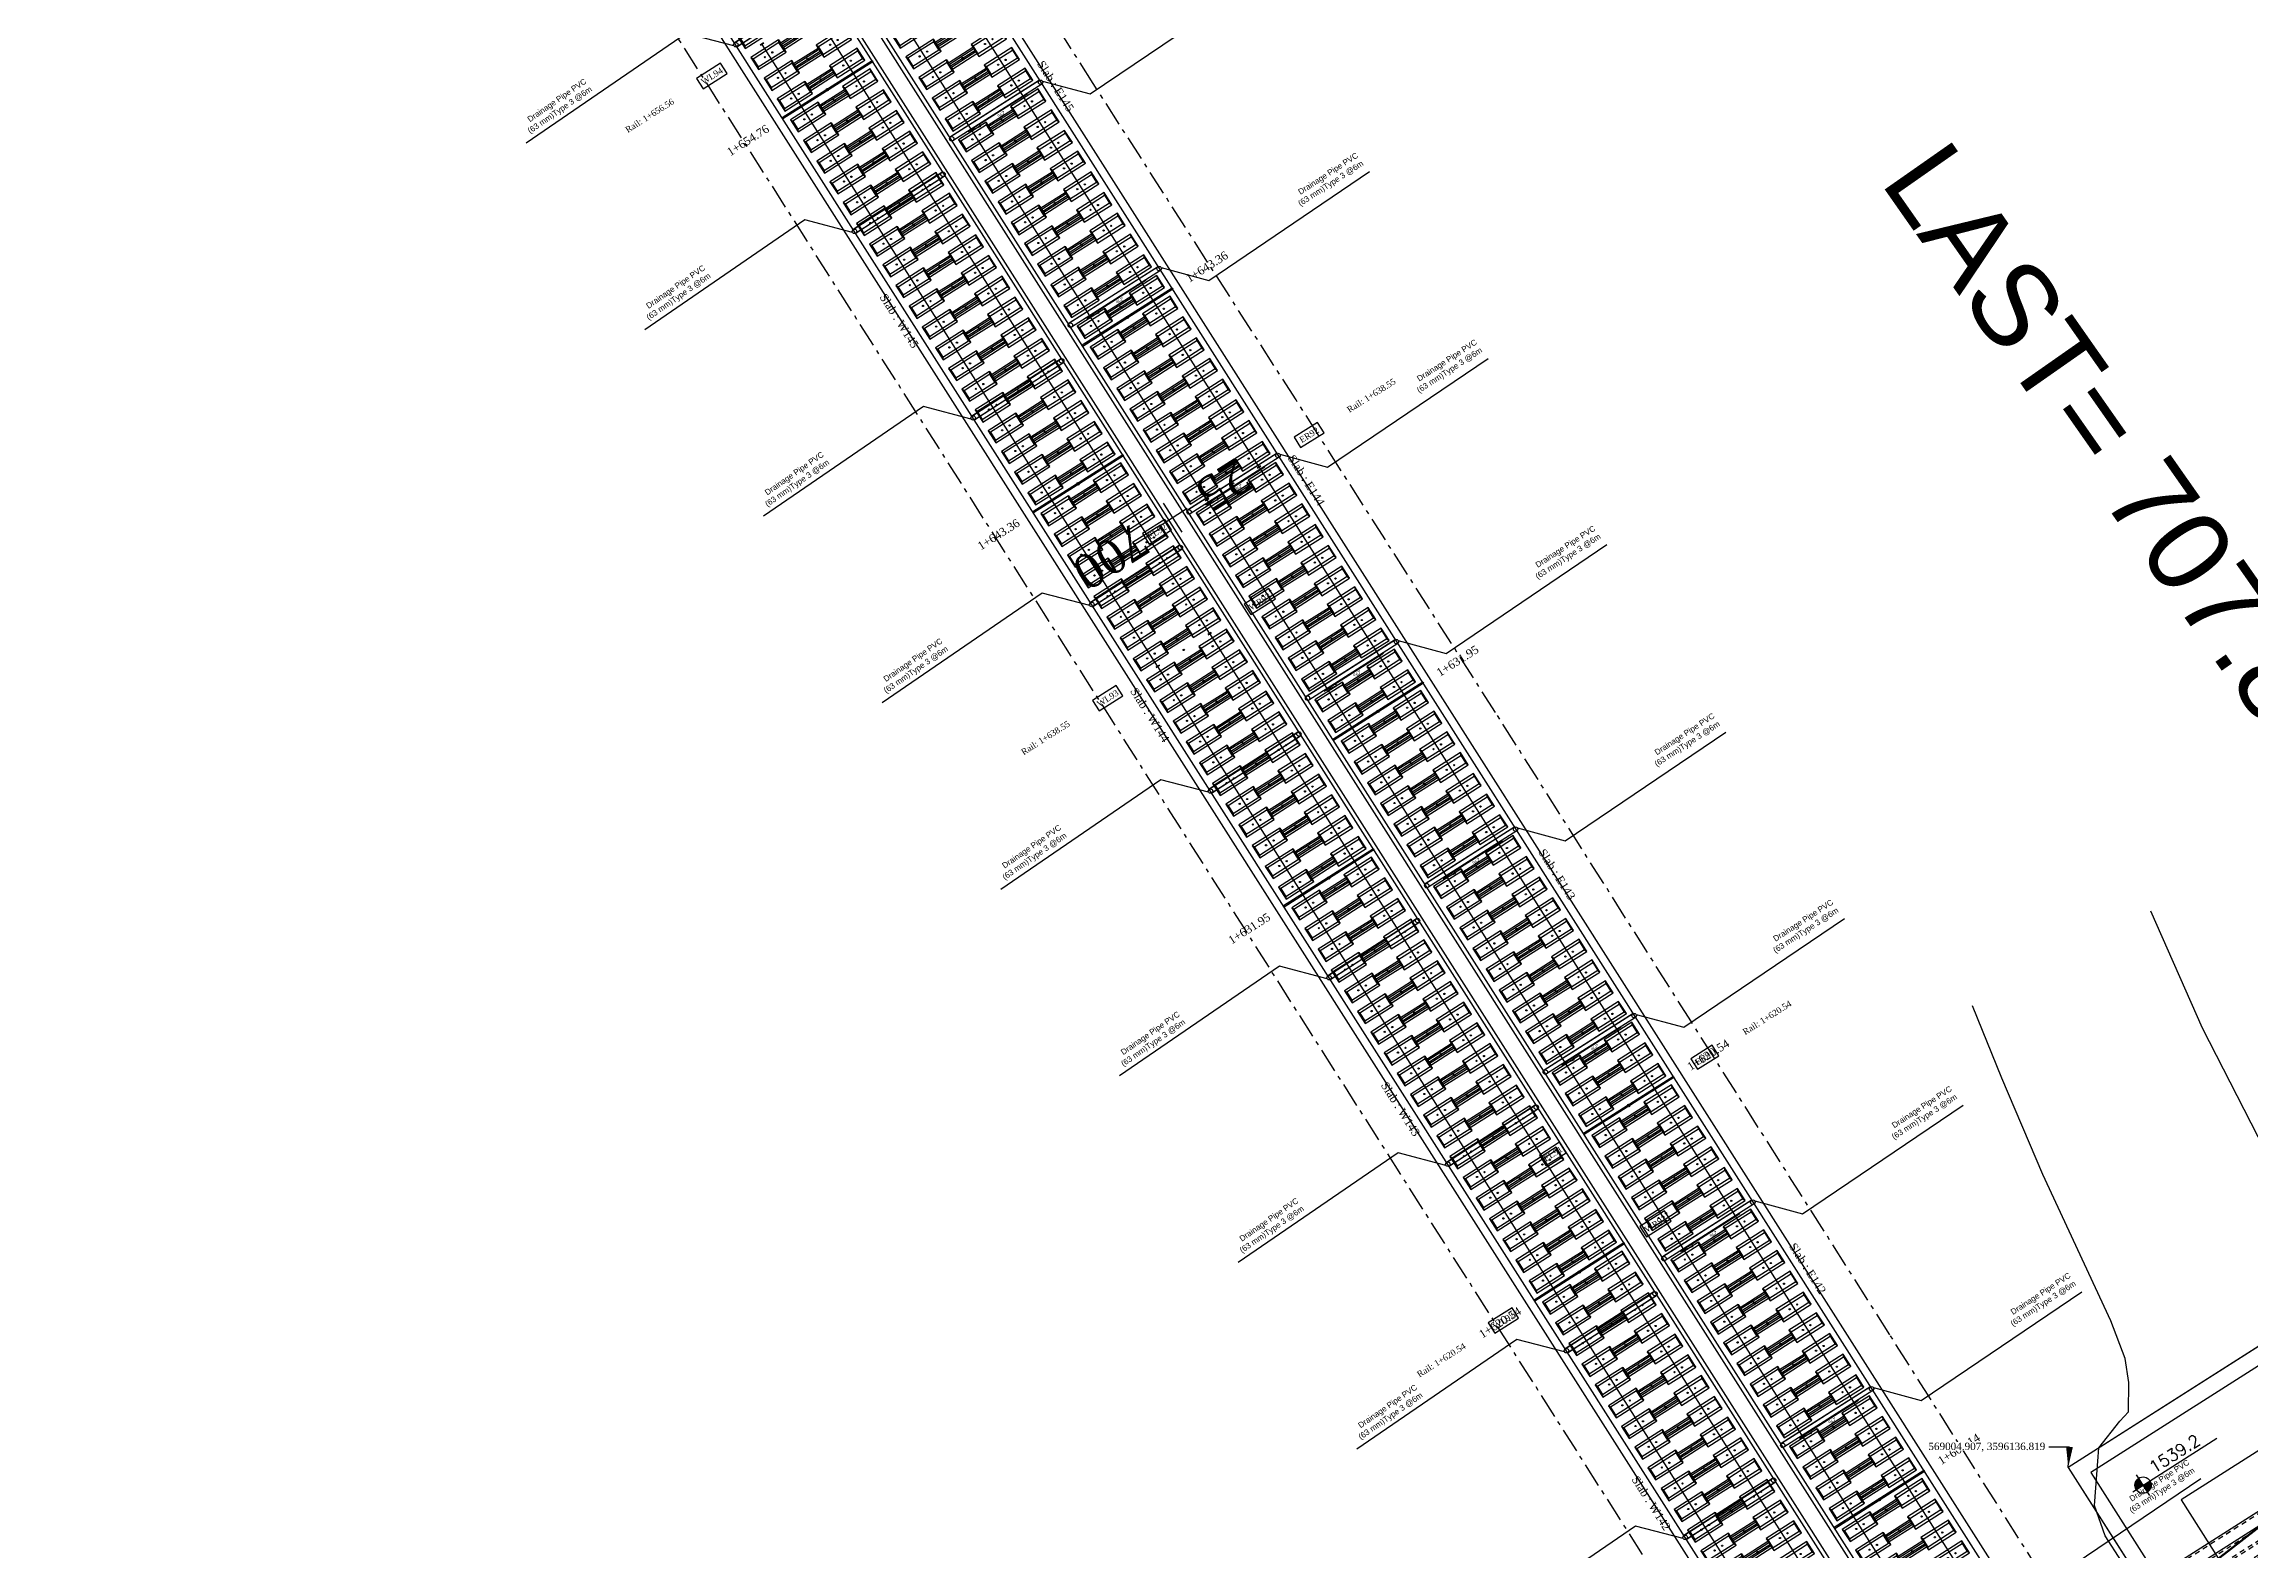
# Model space of a CAD drawing. Header units: metres. Extents: x 0 to 564365, y 0 to 3594889.
# Drawn here: x 563314.1 to 563368, y 3594594.6 to 3594631.5 of the extents above; entities that cross this region are included whole.
import ezdxf
from ezdxf.enums import TextEntityAlignment as Align

# ---------------------------------------------------------------- set-up
doc = ezdxf.new("R2010")
doc.units = ezdxf.units.M
for name, pattern in [('ACAD_ISO10W100', [18, 12, -3, 0, -3]), ('DASHED2', [0.375, 0.25, -0.125]), ('HIDDEN2', [0.1875, 0.125, -0.0625])]:
    doc.linetypes.add(name, pattern=pattern)
for name, color, linetype in [('2d', 2, 'Continuous'), ('_flg-all slab', 7, 'Continuous'), ('_flg-Bar Divar', 11, 'ACAD_ISO10W100'), ('_flg-Por Konande-Devar', 230, 'Continuous'), ('_flg-por Konande-Vasat', 170, 'Continuous'), ('AG_JOOSH', 7, 'Continuous'), ('AG_Print', 7, 'Continuous'), ('AG_Slab', 7, 'Continuous'), ('C-ROAD-STAN-MAJR', 11, 'Continuous'), ('Cod+', 1, 'Continuous'), ('Door+', 1, 'Continuous'), ('Drawing line+', 1, 'Continuous'), ('E Pipe', 5, 'Continuous'), ('Facade+', 2, 'Continuous'), ('Gallery_M.Nouri', 34, 'Continuous'), ('Hidden+', 9, 'HIDDEN2'), ('Km_Rail', 7, 'Continuous'), ('Km_Slab', 7, 'Continuous'), ('newSTALBL', 1, 'Continuous'), ('Number_Slab', 7, 'Continuous'), ('Rail', 1, 'Continuous'), ('Rail_Gap', 7, 'Continuous'), ('Stair hidden+', 9, 'HIDDEN2'), ('Stair+', 42, 'Continuous'), ('Travers', 7, 'Continuous'), ('Wall+', 7, 'Continuous')]:
    doc.layers.add(name, color=color, linetype=linetype)
doc.styles.add('01-TYTEL', font='romanc.shx')
doc.styles.add('ND', font='nashkh.shx', dxfattribs={"height": 3})
doc.styles.get("Standard").update_dxf_attribs({"font": 'romantic.ttf'})
doc.styles.add('SWIS721', font='swissk.ttf')
doc.dimstyles.get("Standard").update_dxf_attribs({"dimtxt": 0.6, "dimasz": 0.5, "dimexe": 0.5, "dimexo": 0.5, "dimgap": 0.09, "dimtad": 0, "dimzin": 0, "dimdsep": 46, "dimtxsty": 'Standard', "dimcen": 0.09, "dimadec": 0, "dimazin": 0, "dimtfac": 1, "dimtofl": 0, "dimtmove": 0, "dimatfit": 3, "dimfxl": 1, "dimfxlon": 1, "dimtolj": 1, "dimtzin": 0, "dimarcsym": 0})

# ---------------------------------------------------------------- blocks, each defined once
blk = doc.blocks.new('stalbl')
for p, q in [((0, 0.0424), (0, -0.0415)), ((0.0424, 0), (-0.0424, 0))]:
    blk.add_line(p, q)
blk.add_attdef('STAMAN', text='', height=0.0167).set_placement((-0.08, 0), align=Align.MIDDLE_RIGHT)
blk.add_attdef('STAPRE', text='', height=0.0167).set_placement((0.08, 0), align=Align.MIDDLE_LEFT)
blk = doc.blocks.new('AG_slab')
at = {"layer": 'AG_Slab', "color": 1}
for p, q in [((1.3, 0.015), (-1.3, 0.015)), ((1.3, -0.015), (-1.3, -0.015))]:
    blk.add_line(p, q, dxfattribs=at)
at = {"layer": 'AG_Slab', "color": 5}
for p, q in [((-1.3, -0.015), (-1.3, 0.015)), ((1.3, 0.015), (1.3, -0.015))]:
    blk.add_line(p, q, dxfattribs=at)
at = {"layer": 'AG_Slab', "color": 2, "linetype": 'DASHED2'}
blk.add_line((1.3, 0), (-1.3, 0), dxfattribs=at)
at = {"layer": 'AG_Slab', "color": 7}
blk.add_circle((0, 0), 0.03, dxfattribs=at)
blk = doc.blocks.new('AG_Joosh')
at = {"layer": 'AG_JOOSH', "color": 2}
for p, q in [((-0.701, 0.005), (-0.801, 0.005)), ((0.701, 0.005), (0.801, 0.005)), ((-0.701, -0.005), (-0.801, -0.005)), ((0.701, -0.005), (0.801, -0.005))]:
    blk.add_line(p, q, dxfattribs=at)
at = {"layer": 'AG_JOOSH', "color": 7}
blk.add_circle((0, 0), 0.0155, dxfattribs=at)
blk = doc.blocks.new('AG_t')
at = {"layer": 'Travers', "color": 3}
blk.add_lwpolyline([(-0.354, 0.175), (-1.155, 0.175), (-1.155, -0.175), (-0.354, -0.175), (-0.354, 0.175), (-0.38, 0.114), (-1.129, 0.114), (-1.155, 0.175), (-1.129, 0.114), (-1.129, -0.114), (-1.155, -0.175), (-1.129, -0.114), (-0.38, -0.114), (-0.354, -0.175), (-0.38, -0.114), (-0.38, 0.114), (-0.354, 0.175), (-0.354, 0.09), (0.354, 0.09), (0.354, 0.045), (-0.354, 0.045), (-0.354, 0), (0.354, 0), (0.354, -0.045), (-0.354, -0.045), (-0.354, -0.09), (0.354, -0.09), (0.354, -0.175), (1.155, -0.175), (1.155, 0.175), (0.354, 0.175), (0.354, -0.175), (0.38, -0.114), (0.38, 0.114), (0.354, 0.175), (0.38, 0.114), (1.129, 0.114), (1.155, 0.175), (1.129, 0.114), (1.129, -0.114), (1.155, -0.175), (1.129, -0.114), (0.38, -0.114)], dxfattribs=at)
for centre in [(-0.863, 0), (-0.646, 0), (0.646, 0), (0.863, 0)]:
    blk.add_circle(centre, 0.015, dxfattribs=at)
at = {"layer": 'Travers', "color": 7}
blk.add_circle((0, 0), 0.02, dxfattribs=at)
blk = doc.blocks.new('cod')
at = {"layer": 'Cod+'}
h = blk.add_hatch(color=256, dxfattribs=at)
edge = h.paths.add_edge_path()
edge.add_arc((0, 0), 0.2, 270, 360)
edge.add_line((0.2, 0), (0, 0))
edge.add_line((0, 0), (0, -0.2))
edge = h.paths.add_edge_path()
edge.add_arc((0, 0), 0.2, 90, 180)
edge.add_line((-0.2, 0), (0, 0))
edge.add_line((0, 0), (0, 0.2))
for p, q in [((-0.3, 0), (2.138, 0)), ((0, -0.3), (0, 0.3))]:
    blk.add_line(p, q, dxfattribs=at)
blk.add_circle((0, 0), 0.2, dxfattribs=at)
blk = doc.blocks.new('door-350cm')
at = {"layer": 'Door+', "ltscale": 1e-05}
for p, q in [((-2.028, 0.938), (-3.479, 0.1)), ((-2.008, 0.903), (-3.459, 0.066)), ((-1.492, 0.903), (-0.041, 0.066)), ((-1.472, 0.938), (-0.021, 0.1)), ((-3.479, 0.1), (-3.459, 0.066)), ((-3.46, 0.065), (-3.46, 0)), ((-0.021, 0.1), (-0.041, 0.066)), ((-0.04, 0.065), (-0.04, 0))]:
    blk.add_line(p, q, dxfattribs=at)
at = {"layer": 'Door+'}
for p, q in [((-2.008, 0.903), (-2.028, 0.938)), ((-1.492, 0.903), (-1.472, 0.938)), ((-3.5, 0.09), (-3.5, 0.105)), ((-3.5, 0.105), (-3.48, 0.105)), ((-3.5, 0), (-3.5, 0.015)), ((-3.46, 0), (-3.5, 0)), ((-3.48, 0.105), (-3.48, 0.065)), ((-3.48, 0.065), (-3.46, 0.065)), ((-0.02, 0.065), (-0.04, 0.065)), ((-0.04, 0), (0, 0)), ((0, 0.105), (-0.02, 0.105)), ((-0.02, 0.105), (-0.02, 0.065)), ((0, 0.09), (0, 0.105)), ((0, 0), (0, 0.015))]:
    blk.add_line(p, q, dxfattribs=at)
for centre, start, end in [((-3.46, 0), 0, 31.88322), ((-0.04, 0), 148.11678, 180)]:
    blk.add_arc(centre, 1.71, start, end, dxfattribs=at)
blk = doc.blocks.new('door-120cm-yek taraf bazshoo')
at = {"layer": 'Door+'}
for p, q in [((-1.03, 0.636), (-1.01, 0.671)), ((-1.2, 0.105), (-1.18, 0.105)), ((-1.2, 0.09), (-1.2, 0.105)), ((-1.2, 0), (-1.2, 0.015)), ((-1.16, 0), (-1.2, 0)), ((-1.18, 0.105), (-1.18, 0.065)), ((-1.18, 0.065), (-1.16, 0.065)), ((-1.16, 0.065), (-1.16, 0)), ((-0.02, 0.065), (-0.04, 0.065)), ((-0.04, 0), (0, 0)), ((0, 0.105), (-0.02, 0.105)), ((-0.02, 0.105), (-0.02, 0.065)), ((0, 0.09), (0, 0.105)), ((0, 0), (0, 0.015))]:
    blk.add_line(p, q, dxfattribs=at)
at = {"layer": 'Door+', "ltscale": 1e-05}
for p, q in [((-1.03, 0.636), (-0.043, 0.066)), ((-1.01, 0.671), (-0.023, 0.101)), ((-0.023, 0.101), (-0.043, 0.066)), ((-0.04, 0.065), (-0.04, 0))]:
    blk.add_line(p, q, dxfattribs=at)
at = {"layer": 'Door+'}
blk.add_arc((-0.02, 0.065), 1.16, 150.5102, 180, dxfattribs=at)
blk = doc.blocks.new('exit-25+738-2')
at = {"layer": 'Drawing line+'}
for p, q in [((3.4, -3), (0.4, -3.28)), ((3.4, -3.02), (0.4, -3.3))]:
    blk.add_line(p, q, dxfattribs=at)
for points in [[(5.15, -5.25), (5.15, -5.05), (5.15, -5.15), (5.05, -5.15), (5.05, -5.25), (5.05, -5.05), (5.05, -5.15), (5.1, -5.15), (5.1, -1.45), (1.9, -1.45), (1.9, -3.14)], [(-1, -9.6), (-1, -6.696), (-0.645, -6.663), (-1.355, -6.537), (-1, -6.504), (-1, -3.6)]]:
    blk.add_lwpolyline(points, dxfattribs=at)
blk.add_lwpolyline([(3.55, -5.1), (3.55, -2.75), (3.45, -2.75), (3.45, -5.1)], close=True, dxfattribs=at)
at = {"layer": 'Facade+'}
blk.add_lwpolyline([(8.4, -7.15), (9.6, -7.15), (9.6, -8.35), (8.4, -8.35)], close=True, dxfattribs=at)
at = {"layer": 'Hidden+'}
for p, q in [((0, -4.85), (0, -8.35)), ((0, -4.95), (-1, -4.95)), ((0, -5.35), (-1, -5.35)), ((0.4, -5.35), (0.4, -8.35)), ((0, -8.35), (-1, -8.35)), ((0, -8.75), (-1, -8.75))]:
    blk.add_line(p, q, dxfattribs=at)
at = {"layer": 'Stair hidden+'}
for p, q in [((3.4, -2.75), (0.4, -2.75)), ((0.4, -3.05), (3.4, -3.05)), ((6.6, -2.7), (3.6, -2.7)), ((6.6, -3), (3.6, -3)), ((0.4, -3.3), (3.4, -3.3)), ((0.4, -3.35), (3.4, -3.35)), ((0.4, -3.6), (3.4, -3.6)), ((0.4, -3.65), (3.4, -3.65)), ((6.6, -3.3), (3.6, -3.3)), ((6.6, -3.6), (3.6, -3.6)), ((0.4, -3.9), (3.4, -3.9)), ((0.4, -3.95), (3.4, -3.95)), ((0.4, -4.2), (3.4, -4.2)), ((0.4, -4.25), (3.4, -4.25)), ((6.6, -3.9), (3.6, -3.9)), ((6.6, -4.2), (3.6, -4.2)), ((0.4, -4.5), (3.4, -4.5)), ((0.4, -4.55), (3.4, -4.55)), ((0.4, -4.8), (3.4, -4.8)), ((0.4, -4.85), (3.4, -4.85)), ((6.6, -4.5), (3.6, -4.5)), ((6.6, -4.8), (3.6, -4.8)), ((0.4, -5.1), (3.4, -5.1)), ((0.4, -5.15), (3.4, -5.15)), ((6.6, -5.1), (3.6, -5.1))]:
    blk.add_line(p, q, dxfattribs=at)
blk.add_lwpolyline([(1.9, -3.16), (1.9, -5.1), (1.727, -4.927), (1.9, -5.1), (2.073, -4.927)], dxfattribs=at)
at = {"layer": 'Stair+'}
for p, q in [((3.4, -2.7), (0.4, -2.7)), ((0.4, -3), (3.4, -3)), ((6.6, -2.75), (3.6, -2.75)), ((6.6, -3.05), (3.6, -3.05)), ((6.6, -3.35), (3.6, -3.35)), ((6.6, -3.65), (3.6, -3.65)), ((6.6, -3.95), (3.6, -3.95)), ((6.6, -4.25), (3.6, -4.25)), ((6.6, -4.55), (3.6, -4.55)), ((6.6, -4.85), (3.6, -4.85)), ((6.6, -5.15), (3.6, -5.15))]:
    blk.add_line(p, q, dxfattribs=at)
blk.add_lwpolyline([(3.6, -5.15), (3.6, -2.7), (3.4, -2.7), (3.4, -5.15)], close=True, dxfattribs=at)
at = {"layer": 'Wall+'}
for p, q in [((0, 0.7), (0, -4.85)), ((7, 0.7), (0, 0.7)), ((7, 0.7), (7, -2.95)), ((0.4, 0.3), (0.4, -5.35)), ((6.6, 0.3), (0.4, 0.3)), ((6.6, 0.3), (6.6, -5.45)), ((7, -2.95), (11.4, -2.95)), ((11.4, -2.95), (11.4, -8.75)), ((7, -3.35), (11, -3.35)), ((7, -3.35), (7, -5.45)), ((11, -3.35), (11, -8.35)), ((0, -5.35), (0.4, -5.35)), ((7, -5.45), (6.6, -5.45)), ((6.6, -6.65), (6.6, -8.35)), ((7, -6.65), (6.6, -6.65)), ((7, -6.65), (7, -8.35)), ((0, -8.35), (6.6, -8.35)), ((0, -8.75), (0, -8.35)), ((7, -8.35), (11, -8.35)), ((0, -8.75), (11.4, -8.75))]:
    blk.add_line(p, q, dxfattribs=at)
at = {"layer": 'Cod+'}
for p in [(1.309, -0.648), (7.955, -6.413), (1.652, -6.786)]:
    blk.add_blockref('cod', p, dxfattribs=at)
at = {"layer": 'Door+', "xscale": 0.8571428570325101, "yscale": 0.8571428570325101, "zscale": 0.8571428570325101, "rotation": 269.9999999999999}
blk.add_blockref('door-350cm', (0.25, -8.35), dxfattribs=at)
at = {"layer": 'Door+', "xscale": -1, "rotation": 270}
blk.add_blockref('door-120cm-yek taraf bazshoo', (6.6, -5.45), dxfattribs=at)
at = {"layer": 'Cod+', "style": '01-TYTEL'}
for s, p in [('1539.2', (1.684, -0.556)), ('1537.58', (1.915, -6.715)), ('1537.58', (8.134, -6.342))]:
    blk.add_text(s, height=0.2914, dxfattribs=at).set_placement(p)
blk = doc.blocks.new('Drainage Pipe E')
at = {"color": 30, "true_color": 0xf26722}
for p, q in [((-0.873, 0.07), (0.849, 0.07)), ((-0.873, 0.07), (0.849, 0.07)), ((0.849, 0.07), (0.518, 0.124)), ((0.518, 0.124), (0.518, 0.07)), ((0.849, 0.07), (0.518, 0.124)), ((0.518, 0.124), (0.518, 0.07))]:
    blk.add_line(p, q, dxfattribs=at)
at = {"layer": '2d', "flags": 128}
blk.add_lwpolyline([(-1.349, 0), (-2.168, 0.894), (-6.923, 0.758)], dxfattribs=at)
at = {"layer": 'E Pipe', "color": 4}
for p, q in [((-1.297, 0.054), (1.286, 0.055)), ((-1.297, 0.054), (1.286, 0.055)), ((-1.308, -0.055), (1.296, -0.055)), ((-1.299, -0.055), (1.286, -0.054))]:
    blk.add_line(p, q, dxfattribs=at)
for centre in [(-1.295, 0), (-1.295, 0), (1.286, 0), (1.286, 0)]:
    blk.add_circle(centre, 0.0546, dxfattribs=at)
at = {"color": 30, "true_color": 0xf26722, "insert": (-0.163, 0.204), "char_height": 0.0993, "attachment_point": 1, "rotation": 0.0181}
blk.add_mtext_dynamic_manual_height_columns('2%', width=1.00817, gutter_width=1, heights=[0], dxfattribs=at)
at = {"layer": '2d', "insert": (-6.895, 0.173), "char_height": 0.141, "width": 2.11353, "attachment_point": 3, "rotation": 180.6503, "style": 'ND'}
blk.add_mtext('{\\f@Arial Unicode MS|b0|i0|c0|p34;Drainage Pipe PVC\\P(63 mm)Type 3 @6m}', dxfattribs=at)
blk = doc.blocks.new('_N-drainage pipe')
at = {"layer": '2d', "flags": 128}
blk.add_lwpolyline([(570000.683, 3594952.865), (569999.692, 3594952.175), (569999.196, 3594947.463)], dxfattribs=at)
at = {"layer": 'E Pipe', "color": 4}
for p, q in [((570000.743, 3594952.898), (570001.089, 3594955.469)), ((570000.745, 3594952.908), (570001.087, 3594955.46))]:
    blk.add_line(p, q, dxfattribs=at)
blk.add_lwpolyline([(570000.637, 3594952.924), (570000.979, 3594955.474)], close=True, dxfattribs=at)
for centre in [(570001.033, 3594955.467), (570001.033, 3594955.467), (570000.691, 3594952.919), (570000.691, 3594952.919)]:
    blk.add_circle(centre, 0.0544, dxfattribs=at)
at = {"layer": '2d', "insert": (569998.901, 3594949.57), "char_height": 0.14047, "width": 2.10551, "attachment_point": 3, "rotation": 84.2858, "style": 'ND'}
blk.add_mtext('{\\f@Arial Unicode MS|b0|i0|c0|p34;Drainage Pipe PVC\\P(63 mm)Type 3 @6m}', dxfattribs=at)
blk = doc.blocks.new('02')
for p, q in [((569006.915, 3596150.407, 1539.515), (569008.18, 3596147.554, 1538.758)), ((569006.915, 3596150.407, 1539.515), (569008.18, 3596147.554, 1538.758)), ((569006.915, 3596150.407), (569008.18, 3596147.554)), ((569006.915, 3596150.407), (569008.18, 3596147.554)), ((569006.915, 3596150.407), (569008.18, 3596147.554)), ((569006.915, 3596150.407), (569008.18, 3596147.554)), ((569006.915, 3596150.407), (569008.18, 3596147.554)), ((569006.915, 3596150.407), (569008.18, 3596147.554)), ((569006.915, 3596150.407, 1539.515), (569008.18, 3596147.554, 1538.758)), ((569006.915, 3596150.407, 1539.515), (569008.18, 3596147.554, 1538.758)), ((569006.915, 3596150.407), (569008.18, 3596147.554)), ((569006.915, 3596150.407), (569008.18, 3596147.554)), ((569006.915, 3596150.407), (569008.18, 3596147.554)), ((569006.915, 3596150.407), (569008.18, 3596147.554)), ((569006.915, 3596150.407), (569008.18, 3596147.554)), ((569006.915, 3596150.407), (569008.18, 3596147.554)), ((569003.285, 3596146.327, 1539.002), (569002.569, 3596148.088, 1539.397)), ((569003.285, 3596146.327, 1539.002), (569002.569, 3596148.088, 1539.397)), ((569003.285, 3596146.327), (569002.569, 3596148.088)), ((569003.285, 3596146.327), (569002.569, 3596148.088)), ((569003.285, 3596146.327), (569002.569, 3596148.088)), ((569003.285, 3596146.327), (569002.569, 3596148.088)), ((569003.285, 3596146.327), (569002.569, 3596148.088)), ((569003.285, 3596146.327), (569002.569, 3596148.088)), ((569003.285, 3596146.327, 1539.002), (569002.569, 3596148.088, 1539.397)), ((569003.285, 3596146.327, 1539.002), (569002.569, 3596148.088, 1539.397)), ((569003.285, 3596146.327), (569002.569, 3596148.088)), ((569003.285, 3596146.327), (569002.569, 3596148.088)), ((569003.285, 3596146.327), (569002.569, 3596148.088)), ((569003.285, 3596146.327), (569002.569, 3596148.088)), ((569003.285, 3596146.327), (569002.569, 3596148.088)), ((569003.285, 3596146.327), (569002.569, 3596148.088)), ((569008.18, 3596147.554, 1538.758), (569010.382, 3596143.248, 1538.46)), ((569008.18, 3596147.554, 1538.758), (569010.382, 3596143.248, 1538.46)), ((569008.18, 3596147.554), (569010.382, 3596143.248)), ((569008.18, 3596147.554), (569010.382, 3596143.248)), ((569008.18, 3596147.554), (569010.382, 3596143.248)), ((569008.18, 3596147.554), (569010.382, 3596143.248)), ((569008.18, 3596147.554), (569010.382, 3596143.248)), ((569008.18, 3596147.554), (569010.382, 3596143.248)), ((569008.18, 3596147.554, 1538.758), (569010.382, 3596143.248, 1538.46)), ((569008.18, 3596147.554, 1538.758), (569010.382, 3596143.248, 1538.46)), ((569008.18, 3596147.554), (569010.382, 3596143.248)), ((569008.18, 3596147.554), (569010.382, 3596143.248)), ((569008.18, 3596147.554), (569010.382, 3596143.248)), ((569008.18, 3596147.554), (569010.382, 3596143.248)), ((569008.18, 3596147.554), (569010.382, 3596143.248)), ((569008.18, 3596147.554), (569010.382, 3596143.248)), ((569004.289, 3596143.971, 1538.457), (569003.285, 3596146.327, 1539.002)), ((569004.289, 3596143.971, 1538.457), (569003.285, 3596146.327, 1539.002)), ((569004.289, 3596143.971), (569003.285, 3596146.327)), ((569004.289, 3596143.971), (569003.285, 3596146.327)), ((569004.289, 3596143.971), (569003.285, 3596146.327)), ((569004.289, 3596143.971), (569003.285, 3596146.327)), ((569004.289, 3596143.971), (569003.285, 3596146.327)), ((569004.289, 3596143.971), (569003.285, 3596146.327)), ((569004.289, 3596143.971, 1538.457), (569003.285, 3596146.327, 1539.002)), ((569004.289, 3596143.971, 1538.457), (569003.285, 3596146.327, 1539.002)), ((569004.289, 3596143.971), (569003.285, 3596146.327)), ((569004.289, 3596143.971), (569003.285, 3596146.327)), ((569004.289, 3596143.971), (569003.285, 3596146.327)), ((569004.289, 3596143.971), (569003.285, 3596146.327)), ((569004.289, 3596143.971), (569003.285, 3596146.327)), ((569004.289, 3596143.971), (569003.285, 3596146.327)), ((569005.948, 3596140.395, 1538.523), (569004.289, 3596143.971, 1538.457)), ((569005.948, 3596140.395, 1538.523), (569004.289, 3596143.971, 1538.457)), ((569005.948, 3596140.395), (569004.289, 3596143.971)), ((569005.948, 3596140.395), (569004.289, 3596143.971)), ((569005.948, 3596140.395), (569004.289, 3596143.971)), ((569005.948, 3596140.395), (569004.289, 3596143.971)), ((569005.948, 3596140.395), (569004.289, 3596143.971)), ((569005.948, 3596140.395), (569004.289, 3596143.971)), ((569005.948, 3596140.395, 1538.523), (569004.289, 3596143.971, 1538.457)), ((569005.948, 3596140.395, 1538.523), (569004.289, 3596143.971, 1538.457)), ((569005.948, 3596140.395), (569004.289, 3596143.971)), ((569005.948, 3596140.395), (569004.289, 3596143.971)), ((569005.948, 3596140.395), (569004.289, 3596143.971)), ((569005.948, 3596140.395), (569004.289, 3596143.971)), ((569005.948, 3596140.395), (569004.289, 3596143.971)), ((569005.948, 3596140.395), (569004.289, 3596143.971)), ((569006.299, 3596139.474, 1538.545), (569005.948, 3596140.395, 1538.523)), ((569006.299, 3596139.474, 1538.545), (569005.948, 3596140.395, 1538.523)), ((569006.299, 3596139.474), (569005.948, 3596140.395)), ((569006.299, 3596139.474), (569005.948, 3596140.395)), ((569006.299, 3596139.474), (569005.948, 3596140.395)), ((569006.299, 3596139.474), (569005.948, 3596140.395)), ((569006.299, 3596139.474), (569005.948, 3596140.395)), ((569006.299, 3596139.474), (569005.948, 3596140.395)), ((569006.299, 3596139.474, 1538.545), (569005.948, 3596140.395, 1538.523)), ((569006.299, 3596139.474, 1538.545), (569005.948, 3596140.395, 1538.523)), ((569006.299, 3596139.474), (569005.948, 3596140.395)), ((569006.299, 3596139.474), (569005.948, 3596140.395)), ((569006.299, 3596139.474), (569005.948, 3596140.395)), ((569006.299, 3596139.474), (569005.948, 3596140.395)), ((569006.299, 3596139.474), (569005.948, 3596140.395)), ((569006.299, 3596139.474), (569005.948, 3596140.395)), ((569006.384, 3596138.888, 1538.645), (569006.299, 3596139.474, 1538.545)), ((569006.384, 3596138.888, 1538.645), (569006.299, 3596139.474, 1538.545)), ((569006.384, 3596138.888), (569006.299, 3596139.474)), ((569006.384, 3596138.888), (569006.299, 3596139.474)), ((569006.384, 3596138.888), (569006.299, 3596139.474)), ((569006.384, 3596138.888), (569006.299, 3596139.474)), ((569006.384, 3596138.888), (569006.299, 3596139.474)), ((569006.384, 3596138.888), (569006.299, 3596139.474)), ((569006.384, 3596138.888, 1538.645), (569006.299, 3596139.474, 1538.545)), ((569006.384, 3596138.888, 1538.645), (569006.299, 3596139.474, 1538.545)), ((569006.384, 3596138.888), (569006.299, 3596139.474)), ((569006.384, 3596138.888), (569006.299, 3596139.474)), ((569006.384, 3596138.888), (569006.299, 3596139.474)), ((569006.384, 3596138.888), (569006.299, 3596139.474)), ((569006.384, 3596138.888), (569006.299, 3596139.474)), ((569006.384, 3596138.888), (569006.299, 3596139.474)), ((569006.382, 3596138.175, 1538.672), (569006.384, 3596138.888, 1538.645)), ((569006.382, 3596138.175, 1538.672), (569006.384, 3596138.888, 1538.645)), ((569006.382, 3596138.175), (569006.384, 3596138.888)), ((569006.382, 3596138.175), (569006.384, 3596138.888)), ((569006.382, 3596138.175), (569006.384, 3596138.888)), ((569006.382, 3596138.175), (569006.384, 3596138.888)), ((569006.382, 3596138.175), (569006.384, 3596138.888)), ((569006.382, 3596138.175), (569006.384, 3596138.888)), ((569006.382, 3596138.175, 1538.672), (569006.384, 3596138.888, 1538.645)), ((569006.382, 3596138.175, 1538.672), (569006.384, 3596138.888, 1538.645)), ((569006.382, 3596138.175), (569006.384, 3596138.888)), ((569006.382, 3596138.175), (569006.384, 3596138.888)), ((569006.382, 3596138.175), (569006.384, 3596138.888)), ((569006.382, 3596138.175), (569006.384, 3596138.888)), ((569006.382, 3596138.175), (569006.384, 3596138.888)), ((569006.382, 3596138.175), (569006.384, 3596138.888)), ((569005.654, 3596137.297, 1539.091), (569006.168, 3596137.951, 1538.79)), ((569005.654, 3596137.297, 1539.091), (569006.168, 3596137.951, 1538.79)), ((569005.654, 3596137.297), (569006.168, 3596137.951)), ((569005.654, 3596137.297), (569006.168, 3596137.951)), ((569005.654, 3596137.297), (569006.168, 3596137.951)), ((569005.654, 3596137.297), (569006.168, 3596137.951)), ((569005.654, 3596137.297), (569006.168, 3596137.951)), ((569005.654, 3596137.297), (569006.168, 3596137.951)), ((569005.654, 3596137.297, 1539.091), (569006.168, 3596137.951, 1538.79)), ((569005.654, 3596137.297, 1539.091), (569006.168, 3596137.951, 1538.79)), ((569005.654, 3596137.297), (569006.168, 3596137.951)), ((569005.654, 3596137.297), (569006.168, 3596137.951)), ((569005.654, 3596137.297), (569006.168, 3596137.951)), ((569005.654, 3596137.297), (569006.168, 3596137.951)), ((569005.654, 3596137.297), (569006.168, 3596137.951)), ((569005.654, 3596137.297), (569006.168, 3596137.951)), ((569006.168, 3596137.951, 1538.79), (569006.382, 3596138.175, 1538.672)), ((569006.168, 3596137.951, 1538.79), (569006.382, 3596138.175, 1538.672)), ((569006.168, 3596137.951), (569006.382, 3596138.175)), ((569006.168, 3596137.951), (569006.382, 3596138.175)), ((569006.168, 3596137.951), (569006.382, 3596138.175)), ((569006.168, 3596137.951), (569006.382, 3596138.175)), ((569006.168, 3596137.951), (569006.382, 3596138.175)), ((569006.168, 3596137.951), (569006.382, 3596138.175)), ((569006.168, 3596137.951, 1538.79), (569006.382, 3596138.175, 1538.672)), ((569006.168, 3596137.951, 1538.79), (569006.382, 3596138.175, 1538.672)), ((569006.168, 3596137.951), (569006.382, 3596138.175)), ((569006.168, 3596137.951), (569006.382, 3596138.175)), ((569006.168, 3596137.951), (569006.382, 3596138.175)), ((569006.168, 3596137.951), (569006.382, 3596138.175)), ((569006.168, 3596137.951), (569006.382, 3596138.175)), ((569006.168, 3596137.951), (569006.382, 3596138.175)), ((569005.58, 3596136.319, 1539.278), (569005.654, 3596137.297, 1539.091)), ((569005.58, 3596136.319, 1539.278), (569005.654, 3596137.297, 1539.091)), ((569005.58, 3596136.319), (569005.654, 3596137.297)), ((569005.58, 3596136.319), (569005.654, 3596137.297)), ((569005.58, 3596136.319), (569005.654, 3596137.297)), ((569005.58, 3596136.319), (569005.654, 3596137.297)), ((569005.58, 3596136.319), (569005.654, 3596137.297)), ((569005.58, 3596136.319), (569005.654, 3596137.297)), ((569005.58, 3596136.319, 1539.278), (569005.654, 3596137.297, 1539.091)), ((569005.58, 3596136.319, 1539.278), (569005.654, 3596137.297, 1539.091)), ((569005.58, 3596136.319), (569005.654, 3596137.297)), ((569005.58, 3596136.319), (569005.654, 3596137.297)), ((569005.58, 3596136.319), (569005.654, 3596137.297)), ((569005.58, 3596136.319), (569005.654, 3596137.297)), ((569005.58, 3596136.319), (569005.654, 3596137.297)), ((569005.58, 3596136.319), (569005.654, 3596137.297)), ((569005.545, 3596135.891, 1539.448), (569005.58, 3596136.319, 1539.278)), ((569005.545, 3596135.891, 1539.448), (569005.58, 3596136.319, 1539.278)), ((569005.545, 3596135.891), (569005.58, 3596136.319)), ((569005.545, 3596135.891), (569005.58, 3596136.319)), ((569005.545, 3596135.891), (569005.58, 3596136.319)), ((569005.545, 3596135.891), (569005.58, 3596136.319)), ((569005.545, 3596135.891), (569005.58, 3596136.319)), ((569005.545, 3596135.891), (569005.58, 3596136.319)), ((569005.545, 3596135.891, 1539.448), (569005.58, 3596136.319, 1539.278)), ((569005.545, 3596135.891, 1539.448), (569005.58, 3596136.319, 1539.278)), ((569005.545, 3596135.891), (569005.58, 3596136.319)), ((569005.545, 3596135.891), (569005.58, 3596136.319)), ((569005.545, 3596135.891), (569005.58, 3596136.319)), ((569005.545, 3596135.891), (569005.58, 3596136.319)), ((569005.545, 3596135.891), (569005.58, 3596136.319)), ((569005.545, 3596135.891), (569005.58, 3596136.319)), ((569005.809, 3596135.144, 1539.273), (569005.545, 3596135.891, 1539.448)), ((569005.809, 3596135.144, 1539.273), (569005.545, 3596135.891, 1539.448)), ((569005.809, 3596135.144), (569005.545, 3596135.891)), ((569005.809, 3596135.144), (569005.545, 3596135.891)), ((569005.809, 3596135.144), (569005.545, 3596135.891)), ((569005.809, 3596135.144), (569005.545, 3596135.891)), ((569005.809, 3596135.144), (569005.545, 3596135.891)), ((569005.809, 3596135.144), (569005.545, 3596135.891)), ((569005.809, 3596135.144, 1539.273), (569005.545, 3596135.891, 1539.448)), ((569005.809, 3596135.144, 1539.273), (569005.545, 3596135.891, 1539.448)), ((569005.809, 3596135.144), (569005.545, 3596135.891)), ((569005.809, 3596135.144), (569005.545, 3596135.891)), ((569005.809, 3596135.144), (569005.545, 3596135.891)), ((569005.809, 3596135.144), (569005.545, 3596135.891)), ((569005.809, 3596135.144), (569005.545, 3596135.891)), ((569005.809, 3596135.144), (569005.545, 3596135.891)), ((569006.212, 3596134.526, 1539.094), (569005.809, 3596135.144, 1539.273)), ((569006.212, 3596134.526, 1539.094), (569005.809, 3596135.144, 1539.273)), ((569006.212, 3596134.526), (569005.809, 3596135.144)), ((569006.212, 3596134.526), (569005.809, 3596135.144)), ((569006.212, 3596134.526), (569005.809, 3596135.144)), ((569006.212, 3596134.526), (569005.809, 3596135.144)), ((569006.212, 3596134.526), (569005.809, 3596135.144)), ((569006.212, 3596134.526), (569005.809, 3596135.144)), ((569006.212, 3596134.526, 1539.094), (569005.809, 3596135.144, 1539.273)), ((569006.212, 3596134.526, 1539.094), (569005.809, 3596135.144, 1539.273)), ((569006.212, 3596134.526), (569005.809, 3596135.144)), ((569006.212, 3596134.526), (569005.809, 3596135.144)), ((569006.212, 3596134.526), (569005.809, 3596135.144)), ((569006.212, 3596134.526), (569005.809, 3596135.144)), ((569006.212, 3596134.526), (569005.809, 3596135.144)), ((569006.212, 3596134.526), (569005.809, 3596135.144))]:
    blk.add_line(p, q)
at = {"flags": 128}
blk.add_lwpolyline([(569009.98, 3596128.846), (569010.992, 3596129.49), (569013.354, 3596125.778), (569018.247, 3596128.891), (569010.813, 3596140.577), (569004.907, 3596136.819)], close=True, dxfattribs=at)
at = {"layer": 'Stair hidden+'}
blk.add_line((569009.628, 3596135.733), (569007.097, 3596134.123), dxfattribs=at)
at = {"layer": 'Stair+'}
blk.add_line((569009.601, 3596135.775), (569007.07, 3596134.165), dxfattribs=at)
at = {"layer": 'Wall+'}
for p, q in [((569010.813, 3596140.577), (569004.907, 3596136.819)), ((569010.691, 3596140.024), (569005.459, 3596136.696)), ((569004.907, 3596136.819), (569007.886, 3596132.136)), ((569005.459, 3596136.696), (569008.492, 3596131.929))]:
    blk.add_line(p, q, dxfattribs=at)
at = {"layer": 'Gallery_M.Nouri', "color": 7, "lineweight": 20, "style": 'SWIS721'}
blk.add_text('LAST= 707.88 m', height=2, rotation=305, dxfattribs=at).set_placement((569000.294, 3596168.216))
at = {"annotation_type": 0, "has_hookline": 1, "hookline_direction": 1, "text_width": 2.777}
blk.add_leader([(569004.907, 3596136.819), (569004.937, 3596137.311), (569004.437, 3596137.311)], dimstyle='Standard', override={"dimfxl": 0.2, "dimfxlon": 1, "dimtfill": 1}, dxfattribs=at)
at = {"insert": (569004.347, 3596137.311), "char_height": 0.18, "attachment_point": 6, "bg_fill": 3, "box_fill_scale": 1.1, "bg_fill_color": 256, "bg_fill_true_color": 13158600, "bg_fill_transparency": 0}
blk.add_mtext('\\A1;569004.907, 3596136.819', dxfattribs=at)
at = {"layer": 'Wall+', "rotation": 32.4634002788006}
blk.add_blockref('exit-25+738-2', (569005.283, 3596136.229), dxfattribs=at)
blk.add_blockref('exit-25+738-2', (569005.283, 3596136.229), dxfattribs=at)

msp = doc.modelspace()

# ---------------------------------------------------------------- linework, layer by layer
at = {"layer": '_flg-all slab', "linetype": 'Continuous', "lineweight": -3}
for p, q in [((563840.355, 3593841.38), (563319.954, 3594659.655)), ((563838.161, 3593839.985), (563317.76, 3594658.26)), ((563837.655, 3593839.663), (563317.254, 3594657.938)), ((563835.461, 3593838.268), (563315.06, 3594656.542))]:
    msp.add_line(p, q, dxfattribs=at)
at = {"layer": '_flg-Bar Divar', "lineweight": -3, "ltscale": 0.05}
for p, q in [((563834.533, 3593837.677), (563314.131, 3594655.952)), ((563339.749, 3594630.5, 1556.206), (563334.928, 3594638.09, 1556.206)), ((563344.703, 3594622.772, 1556.206), (563339.749, 3594630.5, 1556.206)), ((563349.573, 3594615.141, 1556.206), (563344.703, 3594622.772, 1556.206)), ((563354.356, 3594607.585, 1556.206), (563349.573, 3594615.141, 1556.206)), ((563359.203, 3594599.941, 1556.206), (563354.356, 3594607.585, 1556.206)), ((563363.954, 3594592.44, 1556.206), (563359.203, 3594599.941, 1556.206))]:
    msp.add_line(p, q, dxfattribs=at)
at = {"layer": '_flg-Por Konande-Devar', "linetype": 'Continuous', "lineweight": -3}
for p, q in [((563840.524, 3593841.488), (563320.123, 3594659.762)), ((563835.292, 3593838.16), (563314.891, 3594656.435))]:
    msp.add_line(p, q, dxfattribs=at)
at = {"layer": '_flg-por Konande-Vasat'}
for p, q in [((563837.739, 3593839.717), (563317.338, 3594657.991)), ((563838.077, 3593839.931), (563317.675, 3594658.206))]:
    msp.add_line(p, q, dxfattribs=at)
at = {"layer": 'Rail'}
for points in [[(563343.796, 3594621.143), (563334.136, 3594636.332)], [(563342.528, 3594620.337), (563332.869, 3594635.526)], [(563342.591, 3594617.075), (563332.931, 3594632.264)], [(563341.323, 3594616.269), (563331.664, 3594631.457)], [(563353.46, 3594605.946), (563343.801, 3594621.135)], [(563352.193, 3594605.14), (563342.533, 3594620.329)], [(563352.255, 3594601.878), (563342.596, 3594617.066)], [(563350.988, 3594601.072), (563341.329, 3594616.26)], [(563363.125, 3594590.749), (563353.466, 3594605.938)], [(563361.858, 3594589.943), (563352.198, 3594605.132)], [(563361.92, 3594586.681), (563352.261, 3594601.869)], [(563360.653, 3594585.875), (563350.993, 3594601.063)]]:
    msp.add_lwpolyline(points, dxfattribs=at)
at = {"layer": 'Rail_Gap', "color": 210}
for points in [[(563330.226, 3594630.372), (563330.811, 3594630.743), (563330.65, 3594630.997), (563330.065, 3594630.625)], [(563344.815, 3594621.608), (563345.388, 3594621.972), (563345.227, 3594622.225), (563344.654, 3594621.861)], [(563341.114, 3594619.254), (563341.663, 3594619.603), (563341.502, 3594619.856), (563340.953, 3594619.508)], [(563343.595, 3594617.53), (563344.198, 3594617.913), (563344.037, 3594618.167), (563343.434, 3594617.783)], [(563339.894, 3594615.177), (563340.473, 3594615.545), (563340.312, 3594615.798), (563339.733, 3594615.43)], [(563354.507, 3594606.428), (563355.025, 3594606.758), (563354.864, 3594607.011), (563354.346, 3594606.681)], [(563350.806, 3594604.075), (563351.301, 3594604.389), (563351.14, 3594604.642), (563350.645, 3594604.328)], [(563353.26, 3594602.333), (563353.863, 3594602.716), (563353.702, 3594602.97), (563353.099, 3594602.586)], [(563349.559, 3594599.979), (563350.138, 3594600.347), (563349.977, 3594600.601), (563349.398, 3594600.233)]]:
    msp.add_lwpolyline(points, close=True, dxfattribs=at)

# ---------------------------------------------------------------- block references
at = {"rotation": 310.4543852449801}
for p in [(-2541991.157, 1695799.847), (-2541988.259, 1695795.29), (-2541985.361, 1695790.733), (-2541982.463, 1695786.177), (-2541979.566, 1695781.62), (-2541976.668, 1695777.064), (-2541973.77, 1695772.507), (-2541970.872, 1695767.951), (-2541967.974, 1695763.394)]:
    msp.add_blockref('_N-drainage pipe', p, dxfattribs=at)
at = {"layer": 'AG_JOOSH', "rotation": 32.4552927846295}
for p in [(563332.295, 3594631.865), (563343.165, 3594620.736), (563341.96, 3594616.668), (563352.829, 3594605.539), (563351.624, 3594601.471)]:
    msp.add_blockref('AG_Joosh', p, dxfattribs=at)
at = {"layer": 'AG_Print'}
for p, rotation in [((563332.131, 3594632.122), 32.4552927846295), ((563335.917, 3594632.132), 32.4552927846295), ((563332.458, 3594631.607), 32.4552927846295), ((563336.239, 3594631.625), 32.4552927846295), ((563332.78, 3594631.101), 32.45529278939575), ((563336.561, 3594631.119), 32.4552927846295), ((563333.102, 3594630.595), 32.4552927846295), ((563336.883, 3594630.613), 32.45529278939575), ((563333.424, 3594630.088), 32.4552927846295), ((563337.205, 3594630.107), 32.4552927846295), ((563333.746, 3594629.582), 32.4552927846295), ((563337.527, 3594629.6), 32.4552927846295), ((563334.068, 3594629.076), 32.4552927846295), ((563337.849, 3594629.094), 32.4552927846295), ((563334.39, 3594628.57), 32.4552927846295), ((563338.171, 3594628.588), 32.4552927846295), ((563334.712, 3594628.063), 32.4552927846295), ((563338.493, 3594628.081), 32.4552927846295), ((563338.815, 3594627.575), 32.4552927846295), ((563335.034, 3594627.557), 32.45529278939575), ((563335.356, 3594627.051), 32.4552927846295), ((563339.137, 3594627.069), 32.4552927846295), ((563335.678, 3594626.544), 32.4552927846295), ((563339.459, 3594626.563), 32.4552927846295), ((563336, 3594626.038), 32.4552927846295), ((563339.781, 3594626.056), 32.45529278939575), ((563336.322, 3594625.532), 32.4552927846295), ((563340.103, 3594625.55), 32.4552927846295), ((563336.644, 3594625.026), 32.4552927846295), ((563340.425, 3594625.044), 32.4552927846295), ((563336.966, 3594624.519), 32.4552927846295), ((563340.747, 3594624.537), 32.4552927846295), ((563337.288, 3594624.013), 32.4552927846295), ((563341.069, 3594624.031), 32.4552927846295), ((563337.61, 3594623.507), 32.4552927846295), ((563341.391, 3594623.525), 32.4552927846295), ((563337.932, 3594623), 32.45529278939575), ((563341.713, 3594623.019), 32.4552927846295), ((563338.254, 3594622.494), 32.4552927846295), ((563342.035, 3594622.512), 32.45529278939575), ((563338.576, 3594621.988), 32.4552927846295), ((563342.357, 3594622.006), 32.4552927846295), ((563338.898, 3594621.482), 32.4552927846295), ((563342.679, 3594621.5), 32.4552927846295), ((563339.22, 3594620.975), 32.4552927846295), ((563343.001, 3594620.993), 32.4552927846295), ((563339.542, 3594620.469), 32.4552927846295), ((563343.328, 3594620.479), 32.4552927846295), ((563339.864, 3594619.963), 32.4552927846295), ((563343.65, 3594619.972), 32.4552927846295), ((563340.186, 3594619.456), 32.4552927846295), ((563340.508, 3594618.95), 32.4552927846295), ((563343.972, 3594619.466), 32.4552927846295), ((563344.294, 3594618.96), 32.4552927846295), ((563340.83, 3594618.444), 32.45529278939575), ((563344.616, 3594618.454), 32.4552927846295), ((563341.152, 3594617.938), 32.4552927846295), ((563344.938, 3594617.947), 32.4552927846295), ((563341.474, 3594617.431), 32.4552927846295), ((563345.26, 3594617.441), 32.4552927846295), ((563341.796, 3594616.925), 32.4552927846295), ((563345.582, 3594616.935), 32.45529278939575), ((563342.123, 3594616.41), 32.4552927846295), ((563345.904, 3594616.428), 32.4552927846295), ((563342.445, 3594615.904), 32.4552927846295), ((563346.226, 3594615.922), 32.4552927846295), ((563342.767, 3594615.398), 32.4552927846295), ((563346.548, 3594615.416), 32.4552927846295), ((563343.089, 3594614.891), 32.4552927846295), ((563346.87, 3594614.91), 32.4552927846295), ((563343.411, 3594614.385), 32.4552927846295), ((563347.192, 3594614.403), 32.4552927846295), ((563343.733, 3594613.879), 32.45529278939575), ((563347.514, 3594613.897), 32.4552927846295), ((563344.055, 3594613.373), 32.4552927846295), ((563347.836, 3594613.391), 32.4552927846295), ((563344.377, 3594612.866), 32.4552927846295), ((563348.158, 3594612.884), 32.4552927846295), ((563344.699, 3594612.36), 32.4552927846295), ((563348.48, 3594612.378), 32.45529278939575), ((563345.021, 3594611.854), 32.4552927846295), ((563348.802, 3594611.872), 32.4552927846295), ((563345.343, 3594611.347), 32.4552927846295), ((563349.124, 3594611.366), 32.4552927846295), ((563349.446, 3594610.859), 32.4552927846295), ((563345.665, 3594610.841), 32.4552927846295), ((563345.987, 3594610.335), 32.4552927846295), ((563349.768, 3594610.353), 32.4552927846295), ((563346.309, 3594609.829), 32.4552927846295), ((563350.09, 3594609.847), 32.4552927846295), ((563346.631, 3594609.322), 32.45529278939575), ((563350.412, 3594609.34), 32.4552927846295), ((563346.953, 3594608.816), 32.4552927846295), ((563350.734, 3594608.834), 32.45529278939575), ((563347.275, 3594608.31), 32.4552927846295), ((563351.056, 3594608.328), 32.4552927846295), ((563347.597, 3594607.803), 32.4552927846295), ((563351.378, 3594607.822), 32.4552927846295), ((563347.919, 3594607.297), 32.4552927846295), ((563351.7, 3594607.315), 32.4552927846295), ((563348.241, 3594606.791), 32.4552927846295), ((563352.022, 3594606.809), 32.4552927846295), ((563348.563, 3594606.285), 32.4552927846295), ((563352.344, 3594606.303), 32.4552927846295), ((563348.885, 3594605.778), 32.45529278939575), ((563352.666, 3594605.796), 32.4552927846295), ((563349.207, 3594605.272), 32.4552927846295), ((563352.993, 3594605.282), 32.4552927846295), ((563349.529, 3594604.766), 32.45529278939575), ((563353.315, 3594604.775), 32.4552927846295), ((563349.851, 3594604.259), 32.4552927846295), ((563353.637, 3594604.269), 32.4552927846295), ((563350.173, 3594603.753), 32.4552927846295), ((563353.959, 3594603.763), 32.4552927846295), ((563350.495, 3594603.247), 32.4552927846295), ((563354.281, 3594603.257), 32.45529278939575), ((563350.817, 3594602.741), 32.4552927846295), ((563351.139, 3594602.234), 32.4552927846295), ((563354.603, 3594602.75), 32.4552927846295), ((563354.925, 3594602.244), 32.4552927846295), ((563351.461, 3594601.728), 32.4552927846295), ((563355.247, 3594601.738), 32.4552927846295), ((563351.788, 3594601.213), 32.4552927846295), ((563355.569, 3594601.231), 32.4552927846295), ((563352.11, 3594600.707), 32.4552927846295), ((563355.891, 3594600.725), 32.4552927846295), ((563352.432, 3594600.201), 32.45529278939575), ((563356.213, 3594600.219), 32.4552927846295), ((563352.754, 3594599.694), 32.4552927846295), ((563356.535, 3594599.713), 32.45529278939575), ((563353.076, 3594599.188), 32.4552927846295), ((563356.857, 3594599.206), 32.4552927846295), ((563353.398, 3594598.682), 32.4552927846295), ((563357.179, 3594598.7), 32.45529278939575), ((563353.72, 3594598.176), 32.4552927846295), ((563357.501, 3594598.194), 32.4552927846295), ((563354.042, 3594597.669), 32.4552927846295), ((563357.823, 3594597.687), 32.4552927846295), ((563354.364, 3594597.163), 32.4552927846295), ((563358.145, 3594597.181), 32.4552927846295), ((563354.686, 3594596.657), 32.4552927846295), ((563358.467, 3594596.675), 32.4552927846295), ((563355.008, 3594596.15), 32.4552927846295), ((563358.789, 3594596.169), 32.4552927846295), ((563355.33, 3594595.644), 32.45529278939575), ((563359.111, 3594595.662), 32.4552927846295), ((563355.652, 3594595.138), 32.4552927846295), ((563359.433, 3594595.156), 32.45529278939575), ((563355.974, 3594594.632), 32.4552927846295), ((563359.755, 3594594.65), 32.4552927846295), ((563360.077, 3594594.143), 32.4552927846295), ((563356.296, 3594594.125), 32.4552927846295)]:
    msp.add_blockref('AG_t', p, dxfattribs=dict(at, rotation=rotation))
at = {"layer": 'AG_Slab'}
for p, rotation in [((563333.259, 3594630.348), 32.4552927846295), ((563340.585, 3594624.792), 32.4552927846295), ((563339.38, 3594620.723), 32.45529277986325), ((563346.706, 3594615.167), 32.45529277986325), ((563345.501, 3594611.099), 32.4552927846295), ((563352.827, 3594605.542), 32.4552927846295), ((563351.622, 3594601.474), 32.4552927846295), ((563358.948, 3594595.917), 32.45529277986325)]:
    msp.add_blockref('AG_slab', p, dxfattribs=dict(at, rotation=rotation))
at = {"layer": 'C-ROAD-STAN-MAJR', "color": 11, "linetype": 'Continuous', "lineweight": -3, "xscale": 0.9962075155305835, "yscale": 0.9962075155305835, "zscale": 0.9962075155305835, "rotation": 212.4552858197466}
for p in [(563337.376, 3594629.838), (563340.271, 3594625.286), (563343.172, 3594620.724), (563346.065, 3594616.176), (563348.975, 3594611.598), (563351.871, 3594607.045), (563354.769, 3594602.489), (563357.669, 3594597.93), (563360.57, 3594593.368)]:
    msp.add_blockref('Drainage Pipe E', p, dxfattribs=at)
at = {"layer": 'newSTALBL'}
ref = msp.add_blockref('stalbl', (563341.69, 3594619.901), dxfattribs=dict(at, xscale=10, yscale=10, zscale=10, rotation=212.4634002966061))
ref.add_attrib('STAMAN', '25', dxfattribs={"height": 0.833, "rotation": 212.4634}).set_placement((563342.176, 3594620.704), align=Align.RIGHT)
ref.add_attrib('STAPRE', '700', (563340.758, 3594619.802), dxfattribs={"height": 0.833, "rotation": 212.4634})

# ---------------------------------------------------------------- texts
at = {"layer": 'Km_Rail', "color": 1}
for s, p in [('Rail: 1+656.56', (563328.919, 3594629.718)), ('Rail: 1+638.55', (563346.54, 3594622.883)), ('Rail: 1+638.55', (563338.584, 3594614.521)), ('Rail: 1+620.54', (563356.205, 3594607.686)), ('Rail: 1+620.54', (563348.249, 3594599.324))]:
    msp.add_text(s, height=0.15, rotation=32.4553, dxfattribs=at).set_placement(p, align=Align.MIDDLE_CENTER)
at = {"layer": 'Km_Slab', "color": 11}
for s, p in [('1+654.76', (563331.318, 3594629.114)), ('1+643.36', (563342.526, 3594626.026)), ('1+643.36', (563337.439, 3594619.489)), ('1+631.95', (563348.647, 3594616.401)), ('1+631.95', (563343.561, 3594609.864)), ('1+620.54', (563354.768, 3594606.777)), ('1+620.54', (563349.682, 3594600.24)), ('1+609.14', (563360.889, 3594597.152))]:
    msp.add_text(s, height=0.2, rotation=32.4553, dxfattribs=at).set_placement(p, align=Align.MIDDLE_CENTER)
at = {"layer": 'Number_Slab', "color": 230}
for s, p in [('Slab : E145', (563338.832, 3594630.436)), ('Slab : W145', (563335.012, 3594624.704)), ('Slab : E144', (563344.954, 3594620.811)), ('Slab : W144', (563341.133, 3594615.079)), ('Slab : E143', (563351.075, 3594611.186)), ('Slab : W143', (563347.254, 3594605.454)), ('Slab : E142', (563357.196, 3594601.562)), ('Slab : W142', (563353.375, 3594595.83))]:
    msp.add_text(s, height=0.2, rotation=302.4553, dxfattribs=at).set_placement(p, align=Align.MIDDLE_CENTER)
at = {"layer": 'Rail_Gap', "color": 200}
for s, p in [('WL94', (563330.438, 3594630.684)), ('ER92', (563345.021, 3594621.917)), ('EL92', (563341.308, 3594619.555)), ('WR93', (563343.816, 3594617.848)), ('WL93', (563340.103, 3594615.487)), ('ER91', (563354.686, 3594606.72)), ('EL91', (563350.973, 3594604.358)), ('WR92', (563353.481, 3594602.651)), ('WL92', (563349.768, 3594600.29))]:
    msp.add_text(s, height=0.15, rotation=32.4553, dxfattribs=at).set_placement(p, align=Align.MIDDLE_CENTER)

# ---------------------------------------------------------------- next in the draw order: block references
msp.add_blockref('02', (-5641.348, -1540.115))

doc.saveas('drawing.dxf')
